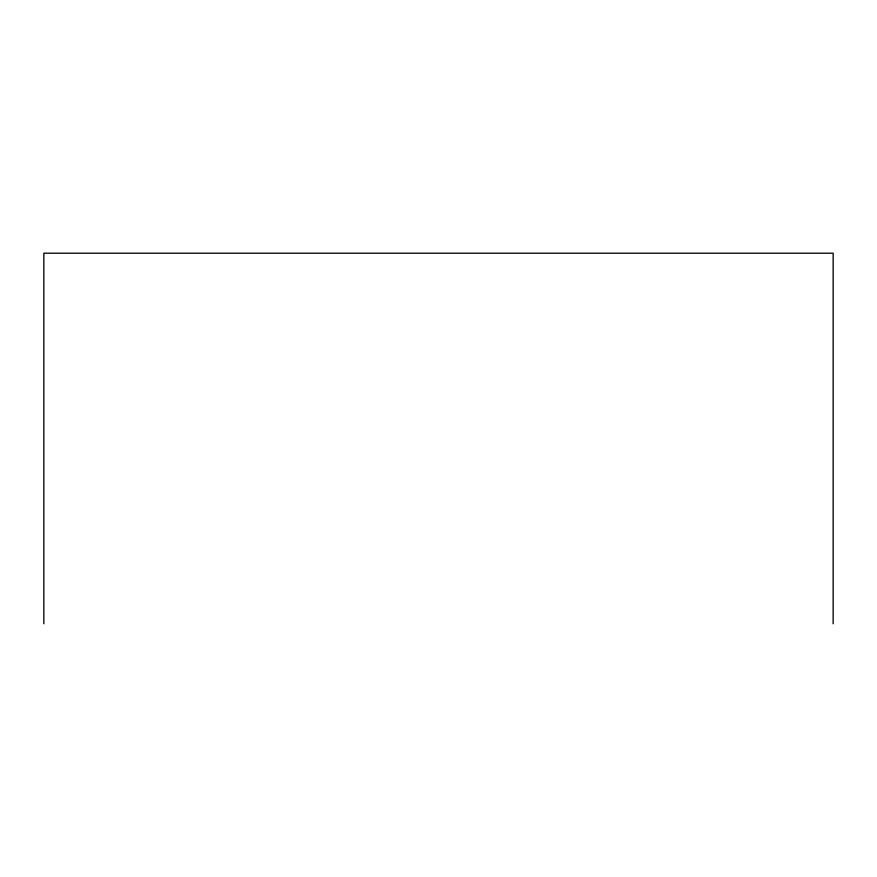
<?xml version="1.0" encoding="UTF-8"?>
<svg xmlns="http://www.w3.org/2000/svg" width="877" height="877" viewBox="0 0 877 877"><rect width="100%" height="100%" fill="white"/><g stroke="black" fill="none" stroke-linecap="round" stroke-linejoin="round"><path stroke-width="1.32" d="M833.15 623.799L833.15 253.201L43.85 253.201L43.85 623.799"/></g></svg>
